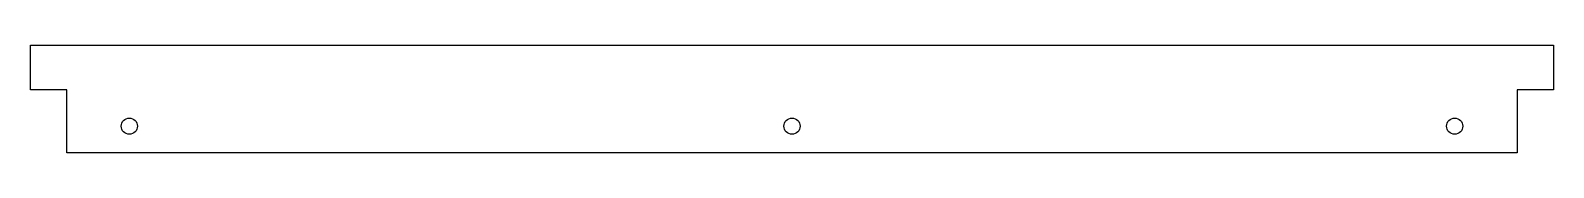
# Model space of a CAD drawing. Header units: metres. Extents: x 0 to 462, y -33 to 0.
import ezdxf

# ---------------------------------------------------------------- set-up
doc = ezdxf.new("R2010")
doc.units = ezdxf.units.M

msp = doc.modelspace()

# ---------------------------------------------------------------- linework, layer by layer
for p, q in [((0, 0), (462, 0)), ((0, 0), (0, 0)), ((462, 0), (462, -13.56)), ((0, -13.56), (0, 0)), ((11, -13.56), (0, -13.56)), ((11, -32.6), (11, -13.56)), ((462, -13.56), (451, -13.56)), ((451, -13.56), (451, -32.6)), ((451, -32.6), (11, -32.6))]:
    msp.add_line(p, q)
for centre in [(30, -24.54), (231, -24.54), (432, -24.54)]:
    msp.add_circle(centre, 2.45)

doc.saveas('drawing.dxf')
